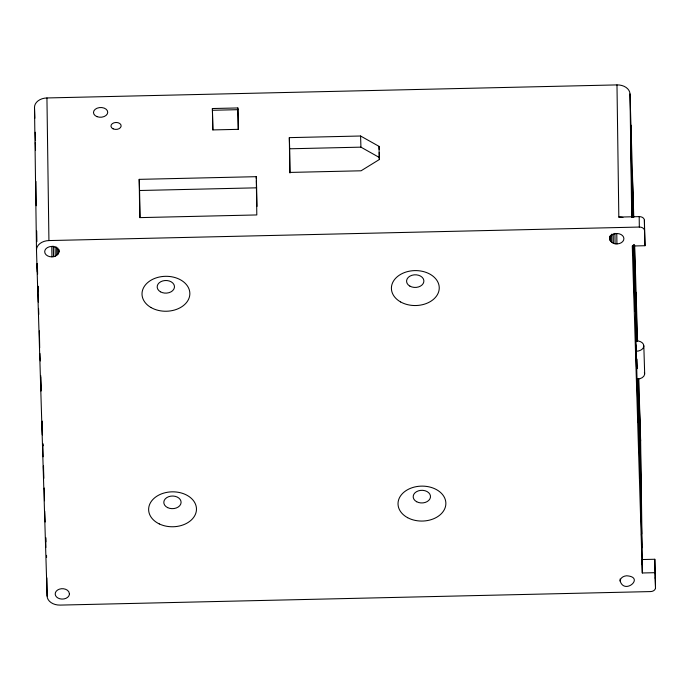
<?xml version="1.0" encoding="UTF-8"?>
<svg xmlns="http://www.w3.org/2000/svg" width="690" height="690" viewBox="0 0 690 690"><rect width="100%" height="100%" fill="white"/><g stroke="black" fill="none" stroke-linecap="round" stroke-linejoin="round"><path stroke-width="1.03" d="M58.943 251.729L58.943 251.514A7.124 5.201 -0.8 0 0 51.681 246.451A7.124 5.201 -0.8 0 0 44.695 251.798A7.124 5.201 -0.8 0 0 51.948 256.861C55.933 257.008 60.004 253.687 58.917 249.426M609.701 238.887L609.727 237.964A7.124 5.201 -0.8 0 1 617.257 233.531A7.124 5.201 -0.8 0 1 623.898 238.585A7.124 5.201 -0.8 0 1 617.524 243.898C613.41 244.45 608.632 241.397 609.667 236.799M655.5 587.751L655.034 572.683L642.312 572.976L642.08 559.547L654.801 559.262L655.5 587.751A5.089 3.717 -0.8 0 1 650.523 591.58L60.125 605.096A12.731 9.298 -0.8 0 1 47.11 596.1L36.492 250.151L34.5 107.537A12.731 9.298 -0.8 0 1 46.937 97.954L616.981 84.904A12.731 9.298 -0.8 0 1 629.987 93.9L633.782 217.454M212.399 108.528L237.843 107.951L238.128 117.24L238.3 129.341L212.856 129.918L212.399 108.528L212.856 129.918M212.425 110.271L237.869 109.684L237.843 107.951M379.06 146.375L379.241 159.588L361.068 170.792L289.817 172.422L289.326 137.638L360.585 136.008L379.06 146.375L379.155 149.411M290.007 173.026L289.671 148.79L360.93 147.151L379.397 157.518L379.431 159.554M256.275 176.683L256.809 214.944L139.742 217.626L139.208 179.357L256.275 176.683L256.335 178.71M140.148 217.307L139.553 190.509L256.611 187.827L256.395 180.737M616.981 84.904L618.827 217.083L639.19 216.617A5.089 3.717 -0.8 0 1 644.391 220.214L644.995 245.718L632.273 246.011L642.312 572.976M36.492 250.151A12.731 9.298 -0.8 0 1 48.93 240.569L639.328 227.053A5.089 3.717 -0.8 0 1 644.538 230.65L644.995 245.718M620.155 581.075C624.605 595.237 645.348 576.918 626.572 575.779A7.124 5.201 -0.8 0 0 620.155 581.075L620.12 578.988M44.471 489.607L44.324 488.037L44.505 500.75M641.717 546.713L641.778 548.015L641.459 533.827L641.674 545.445M35.509 144.564L35.406 142.545L35.518 150.196M39.692 347.915L39.373 330.864M44.712 511.109L44.79 513.067A94.185 0.794 88.7 0 0 45.186 522.011M634.455 245.01L636.12 340.834A7.633 5.218 -1.8 0 1 643.822 345.871L644.676 373.747M634.645 245.39L637.577 341.007M638.733 378.612L640.613 439.849L642.356 564.506M636.249 345.121L636.508 353.694M636.68 359.05L636.974 368.702L636.836 358.998M643.822 345.871A7.633 5.218 -1.8 0 1 636.266 351.27L638.19 422.66L637.577 378.836M632.764 245.795L633.058 255.447L632.92 245.821M642.08 559.547L642.235 564.748M379.241 152.447L379.397 157.518M360.585 136.008L360.93 147.151M289.326 137.638L289.671 148.79M257.025 206.396L256.611 187.827M139.208 179.357L139.553 190.509M34.5 107.537L34.828 118.283M35.259 132.247L35.526 140.838M45.85 541.857L45.695 537.553L45.859 547.541M42.15 421.331L42.409 434.916L42.073 422.349M40.745 375.61L41.038 391.032L40.658 377.033M632.523 246.813L632.704 252.514L632.652 247.279M37.122 263.882L37.389 272.127L37.269 263.632M237.869 109.684L238.3 129.341M43.073 443.739L43.125 445.818M38.166 286.307L38.286 291.672M654.801 559.262L655.034 572.683M36.234 205.749L35.958 184.825A94.185 0.794 88.7 0 1 35.94 181.436M644.391 220.214L644.538 230.65M639.19 216.617L639.328 227.053M638.517 378.991L639.906 478.394L638.052 378.913M637.06 341.421L635.904 292.18L636.585 340.679M636.266 351.27L636.482 366.916L634.308 244.993M633.455 217.117L632.48 180.702L632.989 217.04M633.843 244.916L634.766 311.181L633.377 244.829M632.523 216.962L630.772 124.959L632.057 216.884M629.987 93.9L631.721 217.488M616.782 233.453L616.929 243.889M614.928 233.358L615.075 243.786M613.203 233.919L613.341 243.303M611.72 234.16L611.84 242.509M610.59 235.195L610.676 241.457M609.865 236.049L609.926 240.224M58.615 249.944L58.659 253.075M57.822 248.055L57.908 254.317M56.623 247.037L56.744 255.386M55.105 246.804L55.243 256.197M53.501 256.697L53.363 246.27L51.802 246.425L51.948 256.861M46.937 97.954L48.93 240.569M46.541 555.346L46.575 557.494M46.86 577.866L47.11 596.1M43.522 465.75L43.694 478.506L43.418 468.372A94.185 0.794 88.7 0 1 43.367 466.311M38.562 308.43L38.649 314.657L38.605 313.156A94.185 0.794 88.7 0 1 38.493 309.206M655.353 577.314A5.089 3.717 -0.8 0 1 655.207 578.28M644.4 372.402A7.633 5.218 -1.8 0 1 637.12 379.138M618.827 217.083A12.731 9.298 -0.8 0 1 622.932 217.479M640.613 439.849A12.731 9.298 -0.8 0 1 640.423 441.669M40.382 360.93A94.185 0.794 88.7 0 1 39.908 353.453M38.304 302.065A94.185 0.794 88.7 0 1 37.907 286.376M37.614 274.18A94.185 0.794 88.7 0 1 37.372 263.916M36.889 241.629A94.185 0.794 88.7 0 1 36.682 231.029M43.116 456.797A94.185 0.794 88.7 0 1 42.823 444.765M42.435 428.387A94.185 0.794 88.7 0 1 42.28 421.211M69.397 593.728L69.38 594.573A7.124 5.201 -0.8 0 1 61.945 599.084A7.124 5.201 -0.8 0 1 55.2 594.116A7.124 5.201 -0.8 0 1 61.462 588.725C64.731 588.406 69.147 589.976 69.397 593.728M640.182 431.526L639.328 403.65L641.614 534.138L640.182 431.526M416.665 501.734A8.651 6.322 -0.8 0 0 430.439 497.309A8.651 6.322 -0.8 0 0 418.416 490.849A8.651 6.322 -0.8 0 0 416.665 501.734M167.653 507.633A8.651 6.322 -0.8 0 0 181.082 502.682A8.651 6.322 -0.8 0 0 168.61 496.705A8.651 6.322 -0.8 0 0 167.653 507.633M409.903 286.134A8.651 6.322 -0.8 0 0 423.798 281.925A8.651 6.322 -0.8 0 0 411.973 275.276A8.651 6.322 -0.8 0 0 409.903 286.134M160.416 291.784A8.651 6.322 -0.8 0 0 174.38 287.721A8.651 6.322 -0.8 0 0 162.685 280.951A8.651 6.322 -0.8 0 0 160.416 291.784M96.997 116.645A7.124 4.873 -1.8 0 0 107.726 112.297A7.124 4.873 -1.8 0 0 97.083 108.209A7.124 4.873 -1.8 0 0 96.997 116.645M113.126 128.84A5.089 3.476 -1.8 0 0 121.13 126.184A5.089 3.476 -1.8 0 0 113.928 122.82A5.089 3.476 -1.8 0 0 113.126 128.84M159.287 523.926A23.926 17.474 -0.8 0 0 196.426 510.255A23.926 17.474 -0.8 0 0 161.926 493.712A23.926 17.474 -0.8 0 0 159.287 523.926M407.635 517.69A23.926 17.474 -0.8 0 0 445.706 505.468A23.926 17.474 -0.8 0 0 412.473 487.606A23.926 17.474 -0.8 0 0 407.635 517.69M400.614 301.944A23.926 17.474 -0.8 0 0 439.021 290.326A23.926 17.474 -0.8 0 0 406.332 271.938A23.926 17.474 -0.8 0 0 400.614 301.944M150.963 307.507A23.926 17.474 -0.8 0 0 189.578 296.269A23.926 17.474 -0.8 0 0 157.242 277.553A23.926 17.474 -0.8 0 0 150.963 307.507"/></g></svg>
